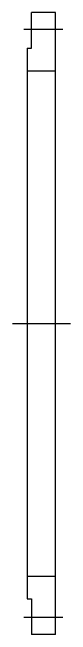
# Model space of a CAD drawing. Header units: inches. Extents: x -138276681 to 276513873, y -62941253 to 125880333.
# Drawn here: x -138276681 to -138276604, y -62935572 to -62934747 of the extents above; entities that cross this region are included whole.
import ezdxf

# ---------------------------------------------------------------- set-up
doc = ezdxf.new("R2010")
doc.units = ezdxf.units.IN
doc.header["$LTSCALE"] = 0.5
doc.header["$MEASUREMENT"] = 0
doc.layers.add('接筒', color=250, linetype='Continuous')
doc.layers.add('芯子', color=1, linetype='Continuous')

# ---------------------------------------------------------------- blocks, each defined once
blk = doc.blocks.new('假法兰4')
at = {"layer": '接筒'}
for p, q in [((-276527175.42, -125877576.46), (-276527207.42, -125877576.46)), ((-276527207.42, -125877623.96), (-276527207.42, -125877576.46)), ((-276527175.42, -125878401.46), (-276527175.42, -125877576.46)), ((-276527165.85, -125877598.96), (-276527217.77, -125877598.96)), ((-276527175.42, -125878323.96), (-276527175.42, -125877598.96)), ((-276527213.42, -125877623.96), (-276527213.42, -125878353.96)), ((-276527213.42, -125877623.96), (-276527207.42, -125877623.96)), ((-276527213.42, -125877653.96), (-276527175.42, -125877653.96)), ((-276527233.04, -125877988.96), (-276527155.49, -125877988.96)), ((-276527213.42, -125878323.96), (-276527175.42, -125878323.96)), ((-276527213.42, -125878353.96), (-276527207.42, -125878353.96)), ((-276527207.42, -125878353.96), (-276527207.42, -125878401.46)), ((-276527165.85, -125878378.96), (-276527217.77, -125878378.96)), ((-276527175.42, -125878401.46), (-276527207.42, -125878401.46))]:
    blk.add_line(p, q, dxfattribs=at)

msp = doc.modelspace()

# ---------------------------------------------------------------- block references
at = {"layer": '芯子'}
msp.add_blockref('假法兰4', (138250551.6762, 62942829.2894), dxfattribs=at)

doc.saveas('drawing.dxf')
